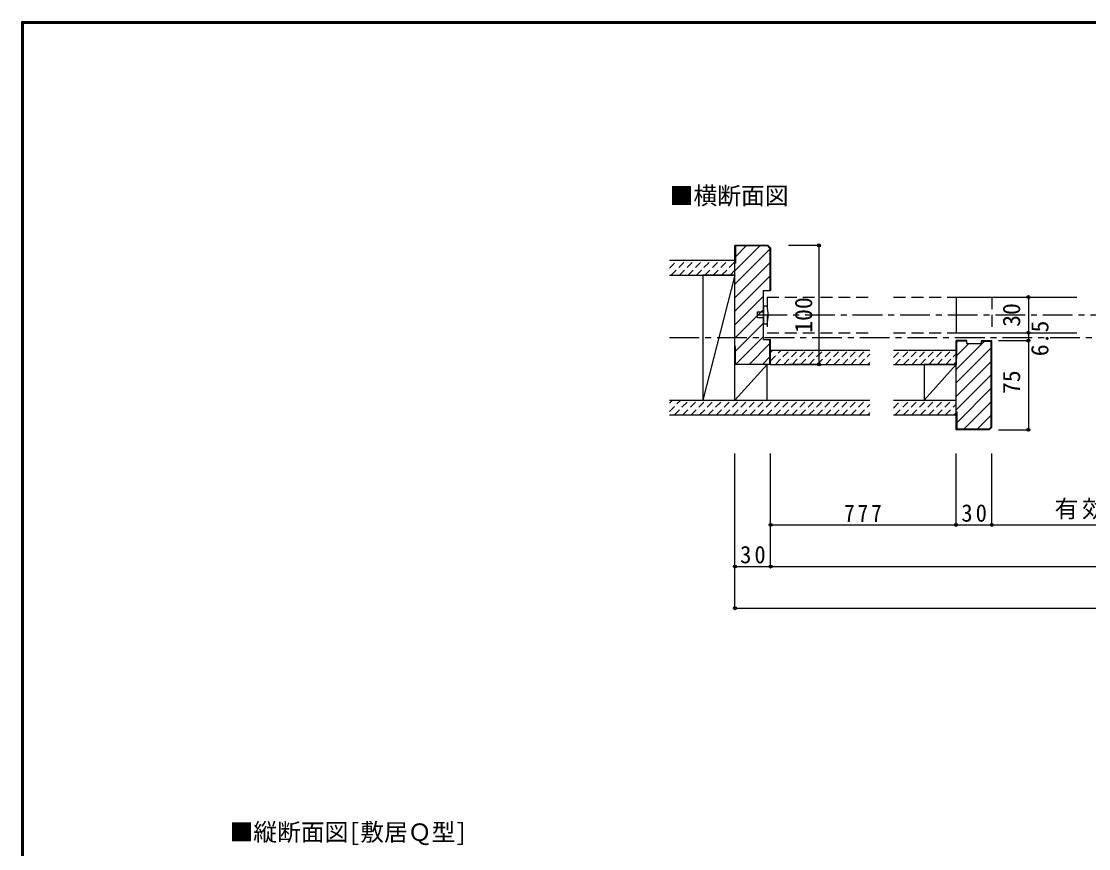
# Model space of a CAD drawing. Units: millimetres at full size, sheet at 1:5; details may follow other scales. Extents: x -973 to 977, y -718 to 696.
# Drawn here: x -973 to -76, y 0 to 696 of the extents above; entities that cross this region are included whole.
import ezdxf
from ezdxf.enums import TextEntityAlignment as Align

# ---------------------------------------------------------------- set-up
doc = ezdxf.new("R2010")
doc.units = ezdxf.units.MM
doc.header["$LTSCALE"] = 5
doc.header["$PDMODE"] = 32
doc.header["$PDSIZE"] = 2.5
for name, pattern in [('CHAIN1', [8, 5, -1, 1, -1]), ('DASHED1', [1.8, 1.2, -0.6]), ('DASHED2', [3, 2, -1])]:
    doc.linetypes.add(name, pattern=pattern)
for name, color, linetype in [('0-1_通り芯', 4, 'CHAIN1'), ('0-2_柱', 7, 'Continuous'), ('0-3_仕上げ', 2, 'Continuous'), ('0-4_枠', 3, 'Continuous'), ('0-6_扉', 6, 'Continuous'), ('0-7_金物', 7, 'Continuous'), ('0-A_文字', 7, 'Continuous'), ('0-B_寸法', 7, 'Continuous'), ('0-C_ハッチ', 4, 'DASHED1'), ('F-1_枠', 6, 'Continuous')]:
    doc.layers.add(name, color=color, linetype=linetype)
doc.styles.add('ＭＳ ゴシック', font='')
doc.styles.get('ＭＳ ゴシック').set_extended_font_data('MS Gothic')

msp = doc.modelspace()

# ---------------------------------------------------------------- linework, layer by layer
at = {"layer": '0-1_通り芯'}
for p, q in [((-354.386, 449), (357.728, 449)), ((-428.372, 430), (431.728, 430))]:
    msp.add_line(p, q, dxfattribs=at)
at = {"layer": '0-2_柱'}
for p, q in [((-400.386, 482.5), (-400.386, 377.5)), ((-373.386, 482.5), (-400.386, 482.5)), ((-373.386, 482.5), (-400.386, 377.5)), ((-373.386, 377.5), (-373.386, 482.5)), ((-373.386, 377.5), (-346.386, 407.5)), ((-214.357, 407.5), (-214.357, 377.5)), ((-187.357, 407.5), (-214.357, 407.5)), ((-214.357, 377.5), (-187.357, 407.5)), ((-187.357, 377.5), (-187.357, 407.5)), ((-400.386, 377.5), (-373.386, 377.5)), ((-214.357, 377.5), (-187.357, 377.5))]:
    msp.add_line(p, q, dxfattribs=at)
msp.add_lwpolyline([(-373.386, 377.5), (-346.386, 377.5), (-346.386, 407.5), (-373.386, 407.5)], dxfattribs=at)
at = {"layer": '0-3_仕上げ'}
for p, q in [((-428.372, 495), (-373.386, 495)), ((-343.386, 419.5), (-259.942, 419.5)), ((-239.942, 419.5), (-187.357, 419.5)), ((-187.357, 419.5), (-187.357, 407.5)), ((-343.386, 407.5), (-259.942, 407.5)), ((-239.942, 407.5), (-187.357, 407.5)), ((-428.457, 377.5), (-259.942, 377.5)), ((-239.942, 377.5), (-187.357, 377.5)), ((-187.357, 365), (-187.357, 377.5)), ((-428.477, 365), (-259.942, 365)), ((-239.942, 365), (-187.357, 365))]:
    msp.add_line(p, q, dxfattribs=at)
msp.add_lwpolyline([(-428.372, 482.5), (-373.386, 482.5), (-373.386, 495)], dxfattribs=at)
at = {"layer": '0-4_枠'}
for p, q in [((-345.507, 507.5), (-373.386, 507.5)), ((-372.886, 507), (-372.886, 492.5)), ((-345.714, 507), (-372.886, 507)), ((-343.886, 505.172), (-345.714, 507)), ((-343.386, 505.379), (-345.507, 507.5)), ((-343.886, 505.172), (-343.886, 469.5)), ((-343.386, 505.379), (-343.386, 469.5)), ((-373.386, 492.5), (-372.886, 492.5)), ((-349.386, 428.5), (-343.386, 428.5)), ((-343.886, 407.5), (-343.886, 428.5)), ((-343.386, 407.5), (-343.386, 428.5)), ((-187.357, 352.5), (-187.357, 427.5)), ((-178.357, 427), (-186.857, 427)), ((-178.357, 425), (-166.357, 425)), ((-166.357, 427.5), (-157.357, 427.5)), ((-166.357, 427.5), (-166.357, 425)), ((-166.357, 427), (-157.857, 427)), ((-157.857, 354.828), (-157.857, 427)), ((-157.357, 354.621), (-157.357, 427.5)), ((-159.479, 352.5), (-187.357, 352.5)), ((-159.686, 353), (-186.857, 353)), ((-157.857, 354.828), (-159.686, 353)), ((-157.357, 354.621), (-159.479, 352.5))]:
    msp.add_line(p, q, dxfattribs=at)
for points in [[(-343.386, 407.5), (-373.386, 407.5), (-373.386, 507.5)], [(-349.386, 428.5), (-349.386, 469.5), (-343.386, 469.5)], [(-372.886, 407.5), (-372.886, 422.5), (-373.386, 422.5)], [(-178.357, 425), (-178.357, 427.5), (-187.357, 427.5)], [(-187.357, 412.5), (-186.857, 412.5), (-186.857, 427)], [(-187.357, 367.5), (-186.857, 367.5), (-186.857, 353)]]:
    msp.add_lwpolyline(points, dxfattribs=at)
at = {"layer": '0-6_扉', "color": 2, "linetype": 'DASHED2'}
for p, q in [((-346.386, 464), (-346.386, 434)), ((-346.386, 464), (-259.942, 464)), ((-239.942, 464), (-157.357, 464)), ((-157.357, 464), (-157.357, 434)), ((-346.386, 434), (-259.942, 434)), ((-239.942, 434), (-157.357, 434))]:
    msp.add_line(p, q, dxfattribs=at)
at = {"layer": '0-6_扉'}
for p, q in [((-187.357, 464), (-187.357, 434)), ((-187.357, 464), (-85.942, 464)), ((-187.357, 434), (-85.942, 434))]:
    msp.add_line(p, q, dxfattribs=at)
at = {"layer": '0-7_金物'}
for p, q in [((-354.386, 446.5), (-354.386, 451.5)), ((-354.386, 451.5), (-349.386, 451.5)), ((-349.386, 446.5), (-354.386, 446.5)), ((-349.386, 441.5), (-346.386, 441.5))]:
    msp.add_line(p, q, dxfattribs=at)
msp.add_lwpolyline([(-346.386, 456.5), (-349.386, 456.5), (-349.386, 441.5)], dxfattribs=at)
msp.add_arc((-374.011, 449), 28.625, 344.81071, 15.18929, dxfattribs=at)
at = {"layer": '0-B_寸法', "color": 4}
for p, q in [((-302.745, 507.5), (-328.386, 507.5)), ((-302.745, 507.5), (-302.745, 407.5)), ((-126.653, 464), (-126.653, 352.5)), ((-151.699, 434), (-126.653, 434)), ((-151.699, 427.5), (-126.653, 427.5)), ((-302.745, 407.5), (-328.386, 407.5)), ((-151.699, 352.5), (-126.653, 352.5)), ((-373.386, 202.5), (-373.386, 332.5)), ((-343.386, 237.5), (-343.386, 332.5)), ((-187.357, 272.5), (-187.357, 332.5)), ((-157.357, 272.5), (-157.357, 332.5)), ((-343.386, 272.5), (-187.357, 272.5)), ((-187.357, 272.5), (-157.357, 272.5)), ((-157.357, 272.5), (160.699, 272.5)), ((-373.386, 237.5), (-343.386, 237.5)), ((-343.386, 237.5), (346.728, 237.5)), ((-373.386, 202.5), (376.728, 202.5))]:
    msp.add_line(p, q, dxfattribs=at)
at = {"layer": '0-B_寸法'}
for p in [(-302.745, 507.5), (-126.653, 464), (-126.653, 434), (-126.653, 427.5), (-302.745, 407.5), (-126.653, 352.5), (-343.386, 272.5), (-187.357, 272.5), (-157.357, 272.5), (-373.386, 237.5), (-343.386, 237.5), (-373.386, 202.5)]:
    msp.add_point(p, dxfattribs=at)
at = {"layer": '0-C_ハッチ', "linetype": 'Continuous'}
for p, q in [((-352.458, 507), (-373.386, 486.072)), ((-343.886, 504.259), (-373.386, 474.759)), ((-363.772, 507), (-372.886, 497.886)), ((-343.886, 492.945), (-373.386, 463.445)), ((-343.886, 481.631), (-373.386, 452.131)), ((-343.886, 470.318), (-344.704, 469.5)), ((-349.386, 464.818), (-373.386, 440.818)), ((-349.386, 453.504), (-373.386, 429.504)), ((-349.386, 442.19), (-372.886, 418.69)), ((-349.386, 430.877), (-372.762, 407.5)), ((-343.886, 425.063), (-361.449, 407.5)), ((-163.509, 427), (-187.357, 403.152)), ((-186.137, 427), (-186.857, 426.279)), ((-176.823, 425), (-186.857, 414.965)), ((-343.886, 413.749), (-350.135, 407.5)), ((-157.857, 421.338), (-187.357, 391.838)), ((-157.857, 410.024), (-187.357, 380.524)), ((-157.857, 398.711), (-187.357, 369.211)), ((-157.857, 387.397), (-186.857, 358.397)), ((-157.857, 376.083), (-180.941, 353)), ((-157.857, 364.769), (-169.627, 353))]:
    msp.add_line(p, q, dxfattribs=at)
at = {"layer": '0-C_ハッチ'}
for p, q in [((-428.277, 488.24), (-421.517, 495)), ((-426.946, 482.5), (-414.446, 495)), ((-419.875, 482.5), (-407.375, 495)), ((-412.804, 482.5), (-400.304, 495)), ((-405.733, 482.5), (-393.233, 495)), ((-398.662, 482.5), (-386.162, 495)), ((-391.59, 482.5), (-379.09, 495)), ((-384.519, 482.5), (-373.386, 493.634)), ((-377.448, 482.5), (-373.386, 486.562)), ((-343.386, 410.497), (-334.382, 419.5)), ((-343.386, 417.568), (-341.453, 419.5)), ((-339.311, 407.5), (-327.311, 419.5)), ((-332.24, 407.5), (-320.24, 419.5)), ((-325.169, 407.5), (-313.169, 419.5)), ((-318.098, 407.5), (-306.098, 419.5)), ((-311.027, 407.5), (-299.027, 419.5)), ((-303.956, 407.5), (-291.956, 419.5)), ((-296.885, 407.5), (-284.885, 419.5)), ((-289.814, 407.5), (-277.814, 419.5)), ((-282.743, 407.5), (-270.743, 419.5)), ((-275.672, 407.5), (-263.672, 419.5)), ((-268.601, 407.5), (-259.942, 416.158)), ((-239.942, 413.218), (-233.66, 419.5)), ((-238.589, 407.5), (-226.589, 419.5)), ((-231.518, 407.5), (-219.518, 419.5)), ((-224.447, 407.5), (-212.447, 419.5)), ((-217.376, 407.5), (-205.376, 419.5)), ((-210.305, 407.5), (-198.305, 419.5)), ((-203.233, 407.5), (-191.233, 419.5)), ((-196.162, 407.5), (-187.357, 416.305)), ((-261.53, 407.5), (-259.942, 409.087)), ((-189.091, 407.5), (-187.357, 409.234)), ((-428.473, 367.836), (-418.809, 377.5)), ((-428.461, 374.918), (-425.88, 377.5)), ((-424.238, 365), (-411.738, 377.5)), ((-417.167, 365), (-404.667, 377.5)), ((-410.096, 365), (-397.596, 377.5)), ((-403.024, 365), (-390.524, 377.5)), ((-395.953, 365), (-383.453, 377.5)), ((-388.882, 365), (-376.382, 377.5)), ((-381.811, 365), (-369.311, 377.5)), ((-374.74, 365), (-362.24, 377.5)), ((-367.669, 365), (-355.169, 377.5)), ((-360.598, 365), (-348.098, 377.5)), ((-353.527, 365), (-341.027, 377.5)), ((-346.456, 365), (-333.956, 377.5)), ((-339.385, 365), (-326.885, 377.5)), ((-332.314, 365), (-319.814, 377.5)), ((-325.243, 365), (-312.743, 377.5)), ((-318.172, 365), (-305.672, 377.5)), ((-311.101, 365), (-298.601, 377.5)), ((-304.03, 365), (-291.53, 377.5)), ((-296.958, 365), (-284.458, 377.5)), ((-289.887, 365), (-277.387, 377.5)), ((-282.816, 365), (-270.316, 377.5)), ((-275.745, 365), (-263.245, 377.5)), ((-239.942, 370.791), (-233.233, 377.5)), ((-238.662, 365), (-226.162, 377.5)), ((-231.591, 365), (-219.091, 377.5)), ((-224.52, 365), (-212.02, 377.5)), ((-217.449, 365), (-204.949, 377.5)), ((-210.378, 365), (-197.878, 377.5)), ((-203.307, 365), (-190.807, 377.5)), ((-268.674, 365), (-259.942, 373.732)), ((-196.236, 365), (-187.357, 373.878)), ((-261.603, 365), (-259.942, 366.661)), ((-189.165, 365), (-187.357, 366.807))]:
    msp.add_line(p, q, dxfattribs=at)
at = {"layer": 'F-1_枠'}
for p, q in [((-973.347, 695.833), (-973.347, -700.833)), ((-973.347, 695.833), (976.653, 695.833)), ((-973.347, 695), (976.653, 695)), ((-973.347, 694.167), (976.653, 694.167)), ((-972.514, 695.833), (-972.514, -700.833)), ((-971.68, 695.833), (-971.68, -700.833))]:
    msp.add_line(p, q, dxfattribs=at)

# ---------------------------------------------------------------- texts
at = {"layer": '0-A_文字', "style": 'ＭＳ ゴシック'}
for s, p in [('■横断面図', (-428.231, 537.5)), ('■縦断面図[敷居Ｑ型]', (-798.347, 2.5))]:
    msp.add_text(s, height=14.66, dxfattribs=at).set_placement(p, align=Align.BOTTOM_LEFT)
at = {"layer": '0-B_寸法', "style": 'ＭＳ ゴシック'}
for s, p in [('100', (-303.995, 434)), ('30', (-129.153, 439)), ('6.5', (-105.354, 414.315)), ('75', (-129.153, 382.5))]:
    msp.add_text(s, height=14.66, rotation=90, dxfattribs=at).set_placement(p, align=Align.BOTTOM_LEFT)
at = {"layer": '0-B_寸法', "char_height": 14.66, "attachment_point": 7, "style": 'ＭＳ ゴシック'}
for s, insert in [('\\T1.27;\\W0.9;777', (-281.622, 275)), ('\\T1.27;\\W0.95;30', (-182.982, 275)), ('\\T1.16;有効開口寸法＝1,560', (-104.579, 275)), ('\\T1.27;\\W0.95;30', (-369.011, 240))]:
    msp.add_mtext(s, dxfattribs=dict(at, insert=insert))

doc.saveas('drawing.dxf')
